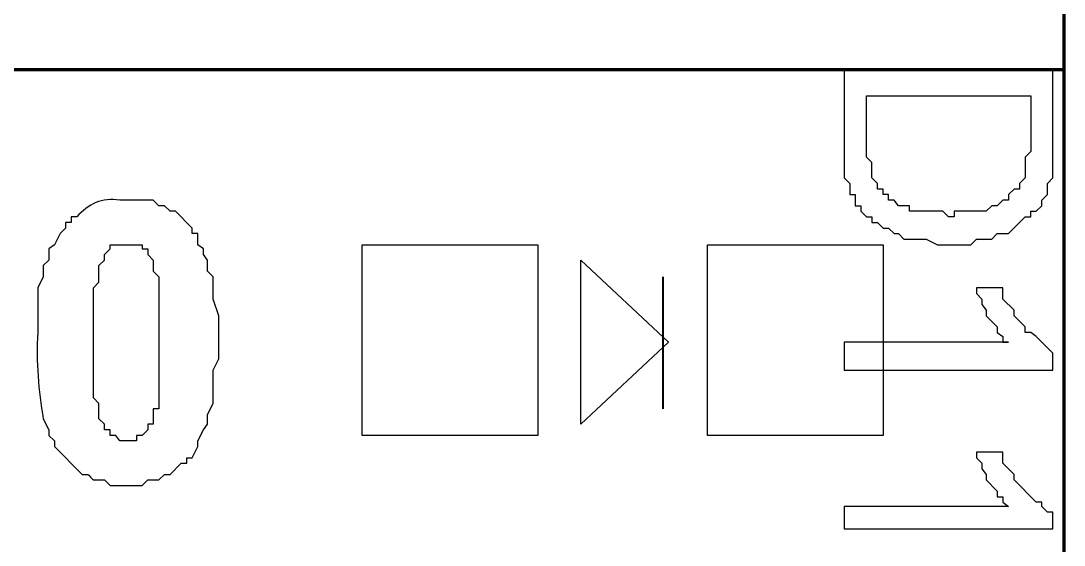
# Model space of a CAD drawing. Header units: millimetres. Extents: x -109 to -14.2, y -107.5 to -24.7.
# Drawn here: x -76.844 to -72.009, y -75.937 to -73.506 of the extents above; entities that cross this region are included whole.
import ezdxf

# ---------------------------------------------------------------- set-up
doc = ezdxf.new("R2010")
doc.units = ezdxf.units.MM
doc.header["$MEASUREMENT"] = 0
doc.layers.add('layer 1', color=7, linetype='Continuous')

msp = doc.modelspace()

# ---------------------------------------------------------------- linework, layer by layer
at = {"layer": 'layer 1', "color": 0, "lineweight": 80}
for points in [[(-72.0095, -91.5042), (-72.0095, -91.5042), (-72.0095, -40.7152), (-72.0095, -40.7152)], [(-80.6507, -73.7313), (-80.6507, -73.7313), (-72.0095, -73.7313), (-72.0095, -73.7313)]]:
    msp.add_open_spline(points, degree=3, dxfattribs=at)
at = {"layer": 'layer 1', "color": 0}
for points, knots in [([(-80.9024, -71.1886), (-80.9024, -71.1886), (-80.9024, -73.7313), (-80.9024, -73.7313), (-80.9024, -73.7313), (-80.9024, -73.7313), (-72.0095, -73.7313), (-72.0095, -73.7313), (-72.0095, -73.7313), (-72.0095, -73.7313), (-72.0095, -71.1886), (-72.0095, -71.1886), (-72.0095, -71.1886), (-72.0095, -71.1886), (-80.9024, -71.1886), (-80.9024, -71.1886)], [0, 0, 0, 0, 0.2, 0.2, 0.2, 0.2, 0.4, 0.4, 0.4, 0.4, 0.6, 0.6, 0.6, 0.6, 1, 1, 1, 1]), ([(-73.0292, -73.7313), (-73.0292, -73.7313), (-72.0611, -73.7313), (-72.0611, -73.7313), (-72.0611, -73.7313), (-72.0611, -73.7313), (-72.0611, -74.2346), (-72.0611, -74.2346), (-72.0611, -74.2346), (-72.0611, -74.2346), (-72.0869, -74.2604), (-72.0869, -74.2604), (-72.0869, -74.2604), (-72.0869, -74.2604), (-72.0869, -74.3121), (-72.0869, -74.3121), (-72.0869, -74.3121), (-72.0869, -74.3121), (-72.1128, -74.3379), (-72.1128, -74.3379), (-72.1128, -74.3379), (-72.1128, -74.3379), (-72.1128, -74.3637), (-72.1128, -74.3637), (-72.1128, -74.3637), (-72.1128, -74.3637), (-72.1386, -74.3895), (-72.1386, -74.3895), (-72.1386, -74.3895), (-72.1386, -74.3895), (-72.1644, -74.3895), (-72.1644, -74.3895), (-72.1644, -74.3895), (-72.1644, -74.3895), (-72.1644, -74.4153), (-72.1644, -74.4153), (-72.1644, -74.4153), (-72.1644, -74.4153), (-72.1902, -74.4153), (-72.1902, -74.4153), (-72.1902, -74.4153), (-72.1902, -74.4153), (-72.2676, -74.4928), (-72.2676, -74.4928), (-72.2676, -74.4928), (-72.2676, -74.4928), (-72.3193, -74.4928), (-72.3193, -74.4928), (-72.3193, -74.4928), (-72.3193, -74.4928), (-72.3451, -74.5186), (-72.3451, -74.5186), (-72.3451, -74.5186), (-72.3451, -74.5186), (-72.4161, -74.5186), (-72.4161, -74.5186), (-72.4161, -74.5186), (-72.4161, -74.5186), (-72.4419, -74.5444), (-72.4419, -74.5444), (-72.4419, -74.5444), (-72.4419, -74.5444), (-72.5968, -74.5444), (-72.5968, -74.5444), (-72.5968, -74.5444), (-72.5968, -74.5444), (-72.6484, -74.5186), (-72.6484, -74.5186), (-72.6484, -74.5186), (-72.6484, -74.5186), (-72.7517, -74.5186), (-72.7517, -74.5186), (-72.7517, -74.5186), (-72.7517, -74.5186), (-72.7775, -74.4928), (-72.7775, -74.4928), (-72.7775, -74.4928), (-72.7775, -74.4928), (-72.7968, -74.4928), (-72.7968, -74.4928), (-72.7968, -74.4928), (-72.7968, -74.4928), (-72.8226, -74.467), (-72.8226, -74.467), (-72.8226, -74.467), (-72.8226, -74.467), (-72.8485, -74.467), (-72.8485, -74.467), (-72.8485, -74.467), (-72.8485, -74.467), (-72.8743, -74.4411), (-72.8743, -74.4411), (-72.8743, -74.4411), (-72.8743, -74.4411), (-72.9001, -74.4411), (-72.9001, -74.4411), (-72.9001, -74.4411), (-72.9001, -74.4411), (-72.9001, -74.4153), (-72.9001, -74.4153), (-72.9001, -74.4153), (-72.9001, -74.4153), (-72.9259, -74.4153), (-72.9259, -74.4153), (-72.9259, -74.4153), (-72.9259, -74.4153), (-72.9517, -74.3895), (-72.9517, -74.3895), (-72.9517, -74.3895), (-72.9517, -74.3895), (-72.9517, -74.3637), (-72.9517, -74.3637), (-72.9517, -74.3637), (-72.9517, -74.3637), (-72.9775, -74.3637), (-72.9775, -74.3637), (-72.9775, -74.3637), (-72.9775, -74.3637), (-72.9775, -74.3121), (-72.9775, -74.3121), (-72.9775, -74.3121), (-72.9775, -74.3121), (-73.0033, -74.3121), (-73.0033, -74.3121), (-73.0033, -74.3121), (-73.0033, -74.3121), (-73.0033, -74.2604), (-73.0033, -74.2604), (-73.0033, -74.2604), (-73.0033, -74.2604), (-73.0292, -74.2346), (-73.0292, -74.2346), (-73.0292, -74.2346), (-73.0292, -74.2346), (-73.0292, -74.0862), (-73.0292, -74.0862), (-73.0292, -74.0862), (-73.0292, -74.0862), (-73.0292, -73.7313), (-73.0292, -73.7313)], [0, 0, 0, 0, 0.027778, 0.027778, 0.027778, 0.027778, 0.055556, 0.055556, 0.055556, 0.055556, 0.083333, 0.083333, 0.083333, 0.083333, 0.111111, 0.111111, 0.111111, 0.111111, 0.138889, 0.138889, 0.138889, 0.138889, 0.166667, 0.166667, 0.166667, 0.166667, 0.194444, 0.194444, 0.194444, 0.194444, 0.222222, 0.222222, 0.222222, 0.222222, 0.25, 0.25, 0.25, 0.25, 0.277778, 0.277778, 0.277778, 0.277778, 0.305556, 0.305556, 0.305556, 0.305556, 0.333333, 0.333333, 0.333333, 0.333333, 0.361111, 0.361111, 0.361111, 0.361111, 0.388889, 0.388889, 0.388889, 0.388889, 0.416667, 0.416667, 0.416667, 0.416667, 0.444444, 0.444444, 0.444444, 0.444444, 0.472222, 0.472222, 0.472222, 0.472222, 0.5, 0.5, 0.5, 0.5, 0.527778, 0.527778, 0.527778, 0.527778, 0.555556, 0.555556, 0.555556, 0.555556, 0.583333, 0.583333, 0.583333, 0.583333, 0.611111, 0.611111, 0.611111, 0.611111, 0.638889, 0.638889, 0.638889, 0.638889, 0.666667, 0.666667, 0.666667, 0.666667, 0.694444, 0.694444, 0.694444, 0.694444, 0.722222, 0.722222, 0.722222, 0.722222, 0.75, 0.75, 0.75, 0.75, 0.777778, 0.777778, 0.777778, 0.777778, 0.805556, 0.805556, 0.805556, 0.805556, 0.833333, 0.833333, 0.833333, 0.833333, 0.861111, 0.861111, 0.861111, 0.861111, 0.888889, 0.888889, 0.888889, 0.888889, 0.916667, 0.916667, 0.916667, 0.916667, 0.944444, 0.944444, 0.944444, 0.944444, 1, 1, 1, 1]), ([(-72.9259, -73.8539), (-72.9259, -73.8539), (-72.9259, -74.1378), (-72.9259, -74.1378), (-72.9259, -74.1378), (-72.9259, -74.1378), (-72.9001, -74.1636), (-72.9001, -74.1636), (-72.9001, -74.1636), (-72.9001, -74.1636), (-72.9001, -74.2346), (-72.9001, -74.2346), (-72.9001, -74.2346), (-72.9001, -74.2346), (-72.8743, -74.2604), (-72.8743, -74.2604), (-72.8743, -74.2604), (-72.8743, -74.2604), (-72.8743, -74.2863), (-72.8743, -74.2863), (-72.8743, -74.2863), (-72.8743, -74.2863), (-72.8485, -74.2863), (-72.8485, -74.2863), (-72.8485, -74.2863), (-72.8485, -74.2863), (-72.8485, -74.3121), (-72.8485, -74.3121), (-72.8485, -74.3121), (-72.8485, -74.3121), (-72.8226, -74.3121), (-72.8226, -74.3121), (-72.8226, -74.3121), (-72.8226, -74.3121), (-72.8226, -74.3379), (-72.8226, -74.3379), (-72.8226, -74.3379), (-72.8226, -74.3379), (-72.7968, -74.3379), (-72.7968, -74.3379), (-72.7968, -74.3379), (-72.7968, -74.3379), (-72.7775, -74.3637), (-72.7775, -74.3637), (-72.7775, -74.3637), (-72.7775, -74.3637), (-72.7258, -74.3637), (-72.7258, -74.3637), (-72.7258, -74.3637), (-72.7258, -74.3637), (-72.7258, -74.3895), (-72.7258, -74.3895), (-72.7258, -74.3895), (-72.7258, -74.3895), (-72.5709, -74.3895), (-72.5709, -74.3895), (-72.5709, -74.3895), (-72.5709, -74.3895), (-72.5451, -74.4153), (-72.5451, -74.4153), (-72.5451, -74.4153), (-72.5451, -74.4153), (-72.5193, -74.4153), (-72.5193, -74.4153), (-72.5193, -74.4153), (-72.5193, -74.4153), (-72.5193, -74.3895), (-72.5193, -74.3895), (-72.5193, -74.3895), (-72.5193, -74.3895), (-72.3709, -74.3895), (-72.3709, -74.3895), (-72.3709, -74.3895), (-72.3709, -74.3895), (-72.3451, -74.3637), (-72.3451, -74.3637), (-72.3451, -74.3637), (-72.3451, -74.3637), (-72.3193, -74.3637), (-72.3193, -74.3637), (-72.3193, -74.3637), (-72.3193, -74.3637), (-72.2935, -74.3379), (-72.2935, -74.3379), (-72.2935, -74.3379), (-72.2935, -74.3379), (-72.2676, -74.3379), (-72.2676, -74.3379), (-72.2676, -74.3379), (-72.2676, -74.3379), (-72.2676, -74.3121), (-72.2676, -74.3121), (-72.2676, -74.3121), (-72.2676, -74.3121), (-72.2418, -74.2863), (-72.2418, -74.2863), (-72.2418, -74.2863), (-72.2418, -74.2863), (-72.216, -74.2863), (-72.216, -74.2863), (-72.216, -74.2863), (-72.216, -74.2863), (-72.216, -74.2604), (-72.216, -74.2604), (-72.216, -74.2604), (-72.216, -74.2604), (-72.1902, -74.2346), (-72.1902, -74.2346), (-72.1902, -74.2346), (-72.1902, -74.2346), (-72.1902, -74.1378), (-72.1902, -74.1378), (-72.1902, -74.1378), (-72.1902, -74.1378), (-72.1644, -74.112), (-72.1644, -74.112), (-72.1644, -74.112), (-72.1644, -74.112), (-72.1644, -73.8539), (-72.1644, -73.8539), (-72.1644, -73.8539), (-72.1644, -73.8539), (-72.9259, -73.8539), (-72.9259, -73.8539)], [0, 0, 0, 0, 0.03125, 0.03125, 0.03125, 0.03125, 0.0625, 0.0625, 0.0625, 0.0625, 0.09375, 0.09375, 0.09375, 0.09375, 0.125, 0.125, 0.125, 0.125, 0.15625, 0.15625, 0.15625, 0.15625, 0.1875, 0.1875, 0.1875, 0.1875, 0.21875, 0.21875, 0.21875, 0.21875, 0.25, 0.25, 0.25, 0.25, 0.28125, 0.28125, 0.28125, 0.28125, 0.3125, 0.3125, 0.3125, 0.3125, 0.34375, 0.34375, 0.34375, 0.34375, 0.375, 0.375, 0.375, 0.375, 0.40625, 0.40625, 0.40625, 0.40625, 0.4375, 0.4375, 0.4375, 0.4375, 0.46875, 0.46875, 0.46875, 0.46875, 0.5, 0.5, 0.5, 0.5, 0.53125, 0.53125, 0.53125, 0.53125, 0.5625, 0.5625, 0.5625, 0.5625, 0.59375, 0.59375, 0.59375, 0.59375, 0.625, 0.625, 0.625, 0.625, 0.65625, 0.65625, 0.65625, 0.65625, 0.6875, 0.6875, 0.6875, 0.6875, 0.71875, 0.71875, 0.71875, 0.71875, 0.75, 0.75, 0.75, 0.75, 0.78125, 0.78125, 0.78125, 0.78125, 0.8125, 0.8125, 0.8125, 0.8125, 0.84375, 0.84375, 0.84375, 0.84375, 0.875, 0.875, 0.875, 0.875, 0.90625, 0.90625, 0.90625, 0.90625, 0.9375, 0.9375, 0.9375, 0.9375, 1, 1, 1, 1]), ([(-76.3592, -74.3379), (-76.3592, -74.3379), (-76.2301, -74.3379), (-76.2301, -74.3379), (-76.2301, -74.3379), (-76.2301, -74.3379), (-76.2043, -74.3637), (-76.2043, -74.3637), (-76.2043, -74.3637), (-76.2043, -74.3637), (-76.1785, -74.3637), (-76.1785, -74.3637), (-76.1785, -74.3637), (-76.1785, -74.3637), (-76.1526, -74.3895), (-76.1526, -74.3895), (-76.1526, -74.3895), (-76.1526, -74.3895), (-76.1268, -74.3895), (-76.1268, -74.3895), (-76.1268, -74.3895), (-76.1268, -74.3895), (-76.0494, -74.467), (-76.0494, -74.467), (-76.0494, -74.467), (-76.0494, -74.467), (-76.0494, -74.4928), (-76.0494, -74.4928), (-76.0494, -74.4928), (-76.0494, -74.4928), (-76.0236, -74.4928), (-76.0236, -74.4928), (-76.0236, -74.4928), (-76.0236, -74.4928), (-76.0236, -74.5444), (-76.0236, -74.5444), (-76.0236, -74.5444), (-76.0236, -74.5444), (-75.9977, -74.5638), (-75.9977, -74.5638), (-75.9977, -74.5638), (-75.9977, -74.5638), (-75.9977, -74.5896), (-75.9977, -74.5896), (-75.9977, -74.5896), (-75.9977, -74.5896), (-75.9784, -74.6154), (-75.9784, -74.6154), (-75.9784, -74.6154), (-75.9784, -74.6154), (-75.9784, -74.667), (-75.9784, -74.667), (-75.9784, -74.667), (-75.9784, -74.667), (-75.9526, -74.6928), (-75.9526, -74.6928), (-75.9526, -74.6928), (-75.9526, -74.6928), (-75.9526, -74.7961), (-75.9526, -74.7961), (-75.9526, -74.7961), (-75.9526, -74.7961), (-75.9268, -74.8735), (-75.9268, -74.8735), (-75.9268, -74.8735), (-75.9268, -74.8735), (-75.9268, -75.0736), (-75.9268, -75.0736), (-75.9268, -75.0736), (-75.9268, -75.0736), (-75.9526, -75.1252), (-75.9526, -75.1252), (-75.9526, -75.1252), (-75.9526, -75.1252), (-75.9526, -75.2801), (-75.9526, -75.2801), (-75.9526, -75.2801), (-75.9526, -75.2801), (-75.9784, -75.3317), (-75.9784, -75.3317), (-75.9784, -75.3317), (-75.9784, -75.3317), (-75.9784, -75.3769), (-75.9784, -75.3769), (-75.9784, -75.3769), (-75.9784, -75.3769), (-75.9977, -75.4027), (-75.9977, -75.4027), (-75.9977, -75.4027), (-75.9977, -75.4027), (-76.0236, -75.4543), (-76.0236, -75.4543), (-76.0236, -75.4543), (-76.0236, -75.4543), (-76.0236, -75.4801), (-76.0236, -75.4801), (-76.0236, -75.4801), (-76.0236, -75.4801), (-76.0494, -75.5318), (-76.0494, -75.5318), (-76.0494, -75.5318), (-76.0494, -75.5318), (-76.0752, -75.5318), (-76.0752, -75.5318), (-76.0752, -75.5318), (-76.0752, -75.5318), (-76.0752, -75.5576), (-76.0752, -75.5576), (-76.0752, -75.5576), (-76.0752, -75.5576), (-76.101, -75.5576), (-76.101, -75.5576), (-76.101, -75.5576), (-76.101, -75.5576), (-76.1526, -75.6092), (-76.1526, -75.6092), (-76.1526, -75.6092), (-76.1526, -75.6092), (-76.1785, -75.6092), (-76.1785, -75.6092), (-76.1785, -75.6092), (-76.1785, -75.6092), (-76.2043, -75.635), (-76.2043, -75.635), (-76.2043, -75.635), (-76.2043, -75.635), (-76.2559, -75.635), (-76.2559, -75.635), (-76.2559, -75.635), (-76.2559, -75.635), (-76.2817, -75.6608), (-76.2817, -75.6608), (-76.2817, -75.6608), (-76.2817, -75.6608), (-76.4301, -75.6608), (-76.4301, -75.6608), (-76.4301, -75.6608), (-76.4301, -75.6608), (-76.456, -75.635), (-76.456, -75.635), (-76.456, -75.635), (-76.456, -75.635), (-76.5076, -75.635), (-76.5076, -75.635), (-76.5076, -75.635), (-76.5076, -75.635), (-76.5334, -75.6092), (-76.5334, -75.6092), (-76.5334, -75.6092), (-76.5334, -75.6092), (-76.5592, -75.6092), (-76.5592, -75.6092), (-76.5592, -75.6092), (-76.5592, -75.6092), (-76.6883, -75.4801), (-76.6883, -75.4801), (-76.6883, -75.4801), (-76.6883, -75.4801), (-76.6883, -75.4543), (-76.6883, -75.4543), (-76.6883, -75.4543), (-76.6883, -75.4543), (-76.7141, -75.4285), (-76.7141, -75.4285), (-76.7141, -75.4285), (-76.7141, -75.4285), (-76.7141, -75.4027), (-76.7141, -75.4027), (-76.7141, -75.4027), (-76.7141, -75.4027), (-76.7399, -75.3511), (-76.7399, -75.3511), (-76.7399, -75.3511), (-76.7627, -75.2202), (-76.7736, -75.0891), (-76.7657, -74.951), (-76.7657, -74.951), (-76.7657, -74.951), (-76.7657, -74.7444), (-76.7657, -74.7444), (-76.7657, -74.7444), (-76.7657, -74.7444), (-76.7399, -74.6928), (-76.7399, -74.6928), (-76.7399, -74.6928), (-76.7399, -74.6928), (-76.7399, -74.6412), (-76.7399, -74.6412), (-76.7399, -74.6412), (-76.7399, -74.6412), (-76.7141, -74.6154), (-76.7141, -74.6154), (-76.7141, -74.6154), (-76.7141, -74.6154), (-76.7141, -74.5638), (-76.7141, -74.5638), (-76.7141, -74.5638), (-76.7141, -74.5638), (-76.6883, -74.5444), (-76.6883, -74.5444), (-76.6883, -74.5444), (-76.6883, -74.5444), (-76.6625, -74.4928), (-76.6625, -74.4928), (-76.6625, -74.4928), (-76.6625, -74.4928), (-76.6366, -74.467), (-76.6366, -74.467), (-76.6366, -74.467), (-76.6366, -74.467), (-76.6366, -74.4411), (-76.6366, -74.4411), (-76.6366, -74.4411), (-76.6366, -74.4411), (-76.6108, -74.4411), (-76.6108, -74.4411), (-76.6108, -74.4411), (-76.6108, -74.4411), (-76.6108, -74.4153), (-76.6108, -74.4153), (-76.6108, -74.4153), (-76.6108, -74.4153), (-76.585, -74.4153), (-76.585, -74.4153), (-76.585, -74.4153), (-76.5318, -74.3561), (-76.4685, -74.3238), (-76.385, -74.3379), (-76.385, -74.3379), (-76.385, -74.3379), (-76.3592, -74.3379), (-76.3592, -74.3379)], [0, 0, 0, 0, 0.016949, 0.016949, 0.016949, 0.016949, 0.033898, 0.033898, 0.033898, 0.033898, 0.050847, 0.050847, 0.050847, 0.050847, 0.067797, 0.067797, 0.067797, 0.067797, 0.084746, 0.084746, 0.084746, 0.084746, 0.101695, 0.101695, 0.101695, 0.101695, 0.118644, 0.118644, 0.118644, 0.118644, 0.135593, 0.135593, 0.135593, 0.135593, 0.152542, 0.152542, 0.152542, 0.152542, 0.169492, 0.169492, 0.169492, 0.169492, 0.186441, 0.186441, 0.186441, 0.186441, 0.20339, 0.20339, 0.20339, 0.20339, 0.220339, 0.220339, 0.220339, 0.220339, 0.237288, 0.237288, 0.237288, 0.237288, 0.254237, 0.254237, 0.254237, 0.254237, 0.271186, 0.271186, 0.271186, 0.271186, 0.288136, 0.288136, 0.288136, 0.288136, 0.305085, 0.305085, 0.305085, 0.305085, 0.322034, 0.322034, 0.322034, 0.322034, 0.338983, 0.338983, 0.338983, 0.338983, 0.355932, 0.355932, 0.355932, 0.355932, 0.372881, 0.372881, 0.372881, 0.372881, 0.389831, 0.389831, 0.389831, 0.389831, 0.40678, 0.40678, 0.40678, 0.40678, 0.423729, 0.423729, 0.423729, 0.423729, 0.440678, 0.440678, 0.440678, 0.440678, 0.457627, 0.457627, 0.457627, 0.457627, 0.474576, 0.474576, 0.474576, 0.474576, 0.491525, 0.491525, 0.491525, 0.491525, 0.508475, 0.508475, 0.508475, 0.508475, 0.525424, 0.525424, 0.525424, 0.525424, 0.542373, 0.542373, 0.542373, 0.542373, 0.559322, 0.559322, 0.559322, 0.559322, 0.576271, 0.576271, 0.576271, 0.576271, 0.59322, 0.59322, 0.59322, 0.59322, 0.610169, 0.610169, 0.610169, 0.61017, 0.627119, 0.627119, 0.627119, 0.627119, 0.644068, 0.644068, 0.644068, 0.644068, 0.661017, 0.661017, 0.661017, 0.661017, 0.677966, 0.677966, 0.677966, 0.677966, 0.694915, 0.694915, 0.694915, 0.694915, 0.711864, 0.711864, 0.711864, 0.711864, 0.728814, 0.728814, 0.728814, 0.728814, 0.745763, 0.745763, 0.745763, 0.745763, 0.762712, 0.762712, 0.762712, 0.762712, 0.779661, 0.779661, 0.779661, 0.779661, 0.79661, 0.79661, 0.79661, 0.79661, 0.813559, 0.813559, 0.813559, 0.813559, 0.830508, 0.830508, 0.830508, 0.830508, 0.847458, 0.847458, 0.847458, 0.847458, 0.864407, 0.864407, 0.864407, 0.864407, 0.881356, 0.881356, 0.881356, 0.881356, 0.898305, 0.898305, 0.898305, 0.898305, 0.915254, 0.915254, 0.915254, 0.915254, 0.932203, 0.932203, 0.932203, 0.932203, 0.949153, 0.949153, 0.949153, 0.949153, 0.966102, 0.966102, 0.966102, 0.966102, 1, 1, 1, 1]), ([(-76.3592, -74.5444), (-76.3592, -74.5444), (-76.4301, -74.5444), (-76.4301, -74.5444), (-76.4301, -74.5444), (-76.4301, -74.5444), (-76.4301, -74.5638), (-76.4301, -74.5638), (-76.4301, -74.5638), (-76.4301, -74.5638), (-76.456, -74.5896), (-76.456, -74.5896), (-76.456, -74.5896), (-76.456, -74.5896), (-76.456, -74.6154), (-76.456, -74.6154), (-76.456, -74.6154), (-76.456, -74.6154), (-76.4818, -74.6412), (-76.4818, -74.6412), (-76.4818, -74.6412), (-76.4818, -74.6412), (-76.4818, -74.7186), (-76.4818, -74.7186), (-76.4818, -74.7186), (-76.4818, -74.7186), (-76.5076, -74.7444), (-76.5076, -74.7444), (-76.5076, -74.7444), (-76.5076, -74.7444), (-76.5076, -75.2543), (-76.5076, -75.2543), (-76.5076, -75.2543), (-76.5076, -75.2543), (-76.4818, -75.2801), (-76.4818, -75.2801), (-76.4818, -75.2801), (-76.4818, -75.2801), (-76.4818, -75.3511), (-76.4818, -75.3511), (-76.4818, -75.3511), (-76.4818, -75.3511), (-76.456, -75.3769), (-76.456, -75.3769), (-76.456, -75.3769), (-76.456, -75.3769), (-76.456, -75.4027), (-76.456, -75.4027), (-76.456, -75.4027), (-76.456, -75.4027), (-76.4301, -75.4027), (-76.4301, -75.4027), (-76.4301, -75.4027), (-76.4301, -75.4027), (-76.4301, -75.4285), (-76.4301, -75.4285), (-76.4301, -75.4285), (-76.4301, -75.4285), (-76.4043, -75.4285), (-76.4043, -75.4285), (-76.4043, -75.4285), (-76.4043, -75.4285), (-76.385, -75.4543), (-76.385, -75.4543), (-76.385, -75.4543), (-76.385, -75.4543), (-76.3075, -75.4543), (-76.3075, -75.4543), (-76.3075, -75.4543), (-76.3075, -75.4543), (-76.3075, -75.4285), (-76.3075, -75.4285), (-76.3075, -75.4285), (-76.3075, -75.4285), (-76.2817, -75.4285), (-76.2817, -75.4285), (-76.2817, -75.4285), (-76.2817, -75.4285), (-76.2559, -75.4027), (-76.2559, -75.4027), (-76.2559, -75.4027), (-76.2559, -75.4027), (-76.2559, -75.3769), (-76.2559, -75.3769), (-76.2559, -75.3769), (-76.2559, -75.3769), (-76.2301, -75.3769), (-76.2301, -75.3769), (-76.2301, -75.3769), (-76.2301, -75.3769), (-76.2301, -75.3059), (-76.2301, -75.3059), (-76.2301, -75.3059), (-76.2301, -75.3059), (-76.2043, -75.3059), (-76.2043, -75.3059), (-76.2043, -75.3059), (-76.2043, -75.3059), (-76.2043, -75.2543), (-76.2043, -75.2543), (-76.2043, -75.2543), (-76.2043, -75.1596), (-76.2043, -75.065), (-76.2043, -74.9703), (-76.2043, -74.9703), (-76.2043, -74.9703), (-76.2043, -74.6928), (-76.2043, -74.6928), (-76.2043, -74.6928), (-76.2043, -74.6928), (-76.2301, -74.667), (-76.2301, -74.667), (-76.2301, -74.667), (-76.2301, -74.667), (-76.2301, -74.6154), (-76.2301, -74.6154), (-76.2301, -74.6154), (-76.2301, -74.6154), (-76.2559, -74.5896), (-76.2559, -74.5896), (-76.2559, -74.5896), (-76.2559, -74.5896), (-76.2559, -74.5638), (-76.2559, -74.5638), (-76.2559, -74.5638), (-76.2559, -74.5638), (-76.2817, -74.5638), (-76.2817, -74.5638), (-76.2817, -74.5638), (-76.2817, -74.5638), (-76.2817, -74.5444), (-76.2817, -74.5444), (-76.2817, -74.5444), (-76.2817, -74.5444), (-76.3592, -74.5444), (-76.3592, -74.5444)], [0, 0, 0, 0, 0.028571, 0.028571, 0.028571, 0.028571, 0.057143, 0.057143, 0.057143, 0.057143, 0.085714, 0.085714, 0.085714, 0.085714, 0.114286, 0.114286, 0.114286, 0.114286, 0.142857, 0.142857, 0.142857, 0.142857, 0.171429, 0.171429, 0.171429, 0.171429, 0.2, 0.2, 0.2, 0.2, 0.228571, 0.228571, 0.228571, 0.228571, 0.257143, 0.257143, 0.257143, 0.257143, 0.285714, 0.285714, 0.285714, 0.285714, 0.314286, 0.314286, 0.314286, 0.314286, 0.342857, 0.342857, 0.342857, 0.342857, 0.371429, 0.371429, 0.371429, 0.371429, 0.4, 0.4, 0.4, 0.4, 0.428571, 0.428571, 0.428571, 0.428571, 0.457143, 0.457143, 0.457143, 0.457143, 0.485714, 0.485714, 0.485714, 0.485714, 0.514286, 0.514286, 0.514286, 0.514286, 0.542857, 0.542857, 0.542857, 0.542857, 0.571429, 0.571429, 0.571429, 0.571429, 0.6, 0.6, 0.6, 0.6, 0.628571, 0.628571, 0.628571, 0.628571, 0.657143, 0.657143, 0.657143, 0.657143, 0.685714, 0.685714, 0.685714, 0.685714, 0.714286, 0.714286, 0.714286, 0.714286, 0.742857, 0.742857, 0.742857, 0.742857, 0.771429, 0.771429, 0.771429, 0.771429, 0.8, 0.8, 0.8, 0.8, 0.828571, 0.828571, 0.828571, 0.828571, 0.857143, 0.857143, 0.857143, 0.857143, 0.885714, 0.885714, 0.885714, 0.885714, 0.914286, 0.914286, 0.914286, 0.914286, 0.942857, 0.942857, 0.942857, 0.942857, 1, 1, 1, 1]), ([(-75.262, -74.5444), (-75.262, -74.5444), (-75.262, -75.4285), (-75.262, -75.4285), (-75.262, -75.4285), (-75.262, -75.4285), (-74.4489, -75.4285), (-74.4489, -75.4285), (-74.4489, -75.4285), (-74.4489, -75.4285), (-74.4489, -74.5444), (-74.4489, -74.5444), (-74.4489, -74.5444), (-74.4489, -74.5444), (-75.262, -74.5444), (-75.262, -74.5444)], [0, 0, 0, 0, 0.2, 0.2, 0.2, 0.2, 0.4, 0.4, 0.4, 0.4, 0.6, 0.6, 0.6, 0.6, 1, 1, 1, 1]), ([(-73.6616, -74.5444), (-73.6616, -74.5444), (-73.6616, -75.4285), (-73.6616, -75.4285), (-73.6616, -75.4285), (-73.6616, -75.4285), (-72.8485, -75.4285), (-72.8485, -75.4285), (-72.8485, -75.4285), (-72.8485, -75.4285), (-72.8485, -74.5444), (-72.8485, -74.5444), (-72.8485, -74.5444), (-72.8485, -74.5444), (-73.6616, -74.5444), (-73.6616, -74.5444)], [0, 0, 0, 0, 0.2, 0.2, 0.2, 0.2, 0.4, 0.4, 0.4, 0.4, 0.6, 0.6, 0.6, 0.6, 1, 1, 1, 1]), ([(-74.2489, -75.3769), (-74.2489, -75.3769), (-73.8423, -74.9961), (-73.8423, -74.9961), (-73.8423, -74.9961), (-73.8423, -74.9961), (-74.2489, -74.6154), (-74.2489, -74.6154), (-74.2489, -74.6154), (-74.2489, -74.6154), (-74.2489, -75.3769), (-74.2489, -75.3769)], [0, 0, 0, 0, 0.25, 0.25, 0.25, 0.25, 0.5, 0.5, 0.5, 0.5, 1, 1, 1, 1]), ([(-73.0292, -75.1252), (-73.0292, -75.1252), (-73.0292, -74.9961), (-73.0292, -74.9961), (-73.0292, -74.9961), (-73.0292, -74.9961), (-72.2676, -74.9961), (-72.2676, -74.9961), (-72.2676, -74.9961), (-72.2676, -74.9961), (-72.2935, -74.9961), (-72.2935, -74.9961), (-72.2935, -74.9961), (-72.2935, -74.9961), (-72.2935, -74.9703), (-72.2935, -74.9703), (-72.2935, -74.9703), (-72.2935, -74.9703), (-72.3193, -74.951), (-72.3193, -74.951), (-72.3193, -74.951), (-72.3193, -74.951), (-72.3193, -74.9251), (-72.3193, -74.9251), (-72.3193, -74.9251), (-72.3193, -74.9251), (-72.3709, -74.8735), (-72.3709, -74.8735), (-72.3709, -74.8735), (-72.3709, -74.8735), (-72.3709, -74.8477), (-72.3709, -74.8477), (-72.3709, -74.8477), (-72.3709, -74.8477), (-72.3903, -74.8219), (-72.3903, -74.8219), (-72.3903, -74.8219), (-72.3903, -74.8219), (-72.3903, -74.7961), (-72.3903, -74.7961), (-72.3903, -74.7961), (-72.3903, -74.7961), (-72.4161, -74.7703), (-72.4161, -74.7703), (-72.4161, -74.7703), (-72.4161, -74.7703), (-72.4161, -74.7444), (-72.4161, -74.7444), (-72.4161, -74.7444), (-72.4161, -74.7444), (-72.2935, -74.7444), (-72.2935, -74.7444), (-72.2935, -74.7444), (-72.2935, -74.7444), (-72.2935, -74.7961), (-72.2935, -74.7961), (-72.2935, -74.7961), (-72.2935, -74.7961), (-72.2418, -74.8477), (-72.2418, -74.8477), (-72.2418, -74.8477), (-72.2418, -74.8477), (-72.2418, -74.8735), (-72.2418, -74.8735), (-72.2418, -74.8735), (-72.2418, -74.8735), (-72.1902, -74.9251), (-72.1902, -74.9251), (-72.1902, -74.9251), (-72.1902, -74.9251), (-72.1902, -74.951), (-72.1902, -74.951), (-72.1902, -74.951), (-72.1902, -74.951), (-72.1644, -74.951), (-72.1644, -74.951), (-72.1644, -74.951), (-72.1644, -74.951), (-72.1386, -74.9703), (-72.1386, -74.9703), (-72.1386, -74.9703), (-72.1386, -74.9703), (-72.0611, -75.0478), (-72.0611, -75.0478), (-72.0611, -75.0478), (-72.0611, -75.0478), (-72.0611, -75.1252), (-72.0611, -75.1252), (-72.0611, -75.1252), (-72.0611, -75.1252), (-73.0292, -75.1252), (-73.0292, -75.1252)], [0, 0, 0, 0, 0.041667, 0.041667, 0.041667, 0.041667, 0.083333, 0.083333, 0.083333, 0.083333, 0.125, 0.125, 0.125, 0.125, 0.166667, 0.166667, 0.166667, 0.166667, 0.208333, 0.208333, 0.208333, 0.208333, 0.25, 0.25, 0.25, 0.25, 0.291667, 0.291667, 0.291667, 0.291667, 0.333333, 0.333333, 0.333333, 0.333333, 0.375, 0.375, 0.375, 0.375, 0.416667, 0.416667, 0.416667, 0.416667, 0.458333, 0.458333, 0.458333, 0.458333, 0.5, 0.5, 0.5, 0.5, 0.541667, 0.541667, 0.541667, 0.541667, 0.583333, 0.583333, 0.583333, 0.583333, 0.625, 0.625, 0.625, 0.625, 0.666667, 0.666667, 0.666667, 0.666667, 0.708333, 0.708333, 0.708333, 0.708333, 0.75, 0.75, 0.75, 0.75, 0.791667, 0.791667, 0.791667, 0.791667, 0.833333, 0.833333, 0.833333, 0.833333, 0.875, 0.875, 0.875, 0.875, 0.916667, 0.916667, 0.916667, 0.916667, 1, 1, 1, 1]), ([(-73.0292, -75.8609), (-73.0292, -75.8609), (-73.0292, -75.7576), (-73.0292, -75.7576), (-73.0292, -75.7576), (-73.0292, -75.7576), (-72.2676, -75.7576), (-72.2676, -75.7576), (-72.2676, -75.7576), (-72.2676, -75.7576), (-72.2935, -75.7383), (-72.2935, -75.7383), (-72.2935, -75.7383), (-72.2935, -75.7383), (-72.2935, -75.7125), (-72.2935, -75.7125), (-72.2935, -75.7125), (-72.2935, -75.7125), (-72.3193, -75.7125), (-72.3193, -75.7125), (-72.3193, -75.7125), (-72.3193, -75.7125), (-72.3193, -75.6867), (-72.3193, -75.6867), (-72.3193, -75.6867), (-72.3193, -75.6867), (-72.3709, -75.635), (-72.3709, -75.635), (-72.3709, -75.635), (-72.3709, -75.635), (-72.3709, -75.6092), (-72.3709, -75.6092), (-72.3709, -75.6092), (-72.3709, -75.6092), (-72.3903, -75.5834), (-72.3903, -75.5834), (-72.3903, -75.5834), (-72.3903, -75.5834), (-72.3903, -75.5576), (-72.3903, -75.5576), (-72.3903, -75.5576), (-72.3903, -75.5576), (-72.4161, -75.5318), (-72.4161, -75.5318), (-72.4161, -75.5318), (-72.4161, -75.5318), (-72.4161, -75.506), (-72.4161, -75.506), (-72.4161, -75.506), (-72.4161, -75.506), (-72.2935, -75.506), (-72.2935, -75.506), (-72.2935, -75.506), (-72.2935, -75.506), (-72.2935, -75.5576), (-72.2935, -75.5576), (-72.2935, -75.5576), (-72.2935, -75.5576), (-72.2418, -75.6092), (-72.2418, -75.6092), (-72.2418, -75.6092), (-72.2418, -75.6092), (-72.2418, -75.635), (-72.2418, -75.635), (-72.2418, -75.635), (-72.2418, -75.635), (-72.1386, -75.7383), (-72.1386, -75.7383), (-72.1386, -75.7383), (-72.1386, -75.7383), (-72.1128, -75.7383), (-72.1128, -75.7383), (-72.1128, -75.7383), (-72.1128, -75.7383), (-72.1128, -75.7576), (-72.1128, -75.7576), (-72.1128, -75.7576), (-72.1128, -75.7576), (-72.0869, -75.7835), (-72.0869, -75.7835), (-72.0869, -75.7835), (-72.0869, -75.7835), (-72.0611, -75.7835), (-72.0611, -75.7835), (-72.0611, -75.7835), (-72.0611, -75.7835), (-72.0611, -75.8609), (-72.0611, -75.8609), (-72.0611, -75.8609), (-72.0611, -75.8609), (-73.0292, -75.8609), (-73.0292, -75.8609)], [0, 0, 0, 0, 0.041667, 0.041667, 0.041667, 0.041667, 0.083333, 0.083333, 0.083333, 0.083333, 0.125, 0.125, 0.125, 0.125, 0.166667, 0.166667, 0.166667, 0.166667, 0.208333, 0.208333, 0.208333, 0.208333, 0.25, 0.25, 0.25, 0.25, 0.291667, 0.291667, 0.291667, 0.291667, 0.333333, 0.333333, 0.333333, 0.333333, 0.375, 0.375, 0.375, 0.375, 0.416667, 0.416667, 0.416667, 0.416667, 0.458333, 0.458333, 0.458333, 0.458333, 0.5, 0.5, 0.5, 0.5, 0.541667, 0.541667, 0.541667, 0.541667, 0.583333, 0.583333, 0.583333, 0.583333, 0.625, 0.625, 0.625, 0.625, 0.666667, 0.666667, 0.666667, 0.666667, 0.708333, 0.708333, 0.708333, 0.708333, 0.75, 0.75, 0.75, 0.75, 0.791667, 0.791667, 0.791667, 0.791667, 0.833333, 0.833333, 0.833333, 0.833333, 0.875, 0.875, 0.875, 0.875, 0.916667, 0.916667, 0.916667, 0.916667, 1, 1, 1, 1])]:
    msp.add_open_spline(points, degree=3, knots=knots, dxfattribs=at)
at = {"layer": 'layer 1', "color": 0, "lineweight": 40}
msp.add_open_spline([(-73.8681, -75.3059), (-73.8681, -75.3059), (-73.8681, -74.6928), (-73.8681, -74.6928)], degree=3, dxfattribs=at)

doc.saveas('drawing.dxf')
